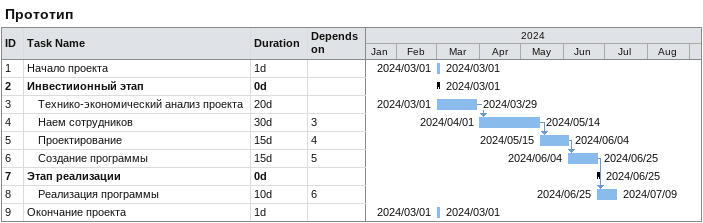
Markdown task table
Прототип

| ID | Level | Task | Duration | Start | Finish | Predecessors |
|---|---|---|---|---|---|---|
| 1 | 1 | Начало проекта | 1d | 2024-03-01 | 2024-03-01 |  |
| 2 | 1 | **Инвестиионный этап** | 0d | 2024-03-01 | 2024-03-01 |  |
| 3 | 2 | Технико-экономический анализ проекта | 20d | 2024-03-01 | 2024-03-29 |  |
| 4 | 2 | Наем сотрудников | 30d | 2024-04-01 | 2024-05-14 | 3 |
| 5 | 2 | Проектирование | 15d | 2024-05-15 | 2024-06-04 | 4 |
| 6 | 2 | Создание программы | 15d | 2024-06-04 | 2024-06-25 | 5 |
| 7 | 1 | **Этап реализации** | 0d | 2024-06-25 | 2024-06-25 |  |
| 8 | 2 | Реализация программы | 10d | 2024-06-25 | 2024-07-09 | 6 |
| 9 | 1 | Окончание проекта | 1d | 2024-03-01 | 2024-03-01 |  |
